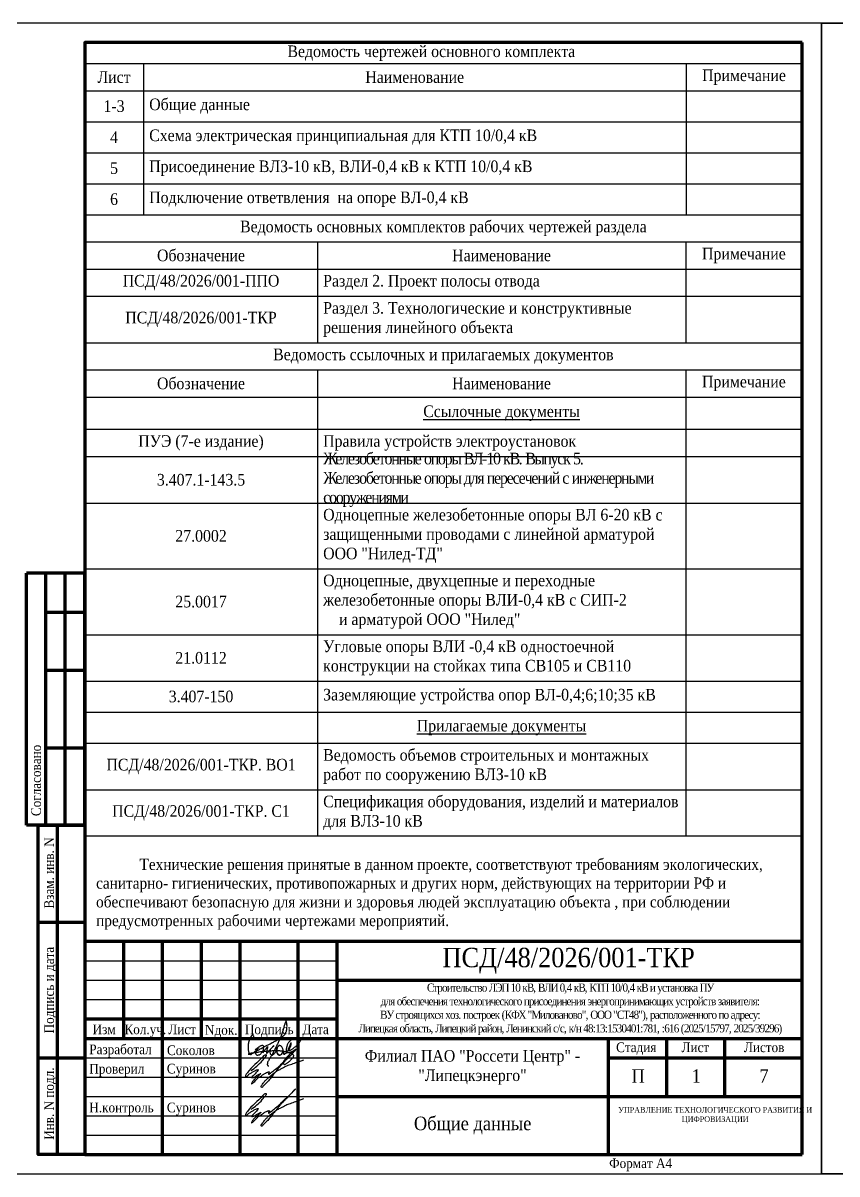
# Model space of a CAD drawing. Header units: millimetres. Extents: x 2157 to 10678, y 3616 to 3913.
# Drawn here: x 6062 to 6271.9, y 3616.3 to 3913.3 of the extents above; entities that cross this region are included whole.
import ezdxf

# ---------------------------------------------------------------- set-up
doc = ezdxf.new("R2010")
doc.units = ezdxf.units.MM
doc.layers.add('П', color=7, linetype='Continuous')
doc.layers.add('Чертеж', color=7, linetype='Continuous')
doc.styles.add('Simplex8', font='times.ttf', dxfattribs={"height": 3.5})
doc.styles.add('стиль1', font='times.ttf', dxfattribs={"width": 0.9})
doc.styles.add('стиль2', font='times.ttf', dxfattribs={"width": 0.9, "height": 2.5})

# ---------------------------------------------------------------- blocks, each defined once
blk = doc.blocks.new('Штамп б')
at = {"lineweight": 70}
for points in [[(20, 0), (8, 0), (8, 85), (20, 85)], [(13, 0), (13, 85)], [(8, 60), (20, 60)], [(8, 25), (20, 25)]]:
    blk.add_lwpolyline(points, dxfattribs=at)
at = {"lineweight": 25, "style": 'Simplex8', "width": 0.9}
for s, p in [('Взам. инв. N', (12.06, 63.49)), ('Подпись и дата', (12.06, 31.28)), ('Инв. N подл.', (12.06, 3.82))]:
    blk.add_text(s, height=2.5, rotation=90, dxfattribs=at).set_placement(p)
blk = doc.blocks.new('*T19')
at = {"layer": 'Defpoints', "color": 8, "linetype": 'ByBlock', "lineweight": 0, "transparency": 16777216}
for p, q in [((0, 0), (185, 0)), ((0, 0), (0, -7)), ((185, 0), (185, -7))]:
    blk.add_line(p, q, dxfattribs=at)
at = {"layer": 'Чертеж', "color": 0, "lineweight": -2, "transparency": 16777216}
for p, q in [((0, -7), (185, -7)), ((0, -7), (0, -14)), ((60, -7), (60, -14)), ((155, -7), (155, -14)), ((185, -7), (185, -14)), ((0, -14), (185, -14))]:
    blk.add_line(p, q, dxfattribs=at)
at = {"layer": 'Чертеж', "color": 0, "linetype": 'ByBlock', "lineweight": -2, "transparency": 16777216}
for p, q in [((0, -14), (0, -127.22)), ((60, -14), (60, -127.22)), ((155, -14), (155, -127.22)), ((185, -14), (185, -127.22)), ((0, -22.33), (185, -22.33)), ((0, -29.36), (185, -29.36)), ((0, -41.39), (185, -41.39)), ((0, -58.31), (185, -58.31)), ((0, -75.34), (185, -75.34)), ((0, -87.3), (185, -87.3)), ((0, -95.3), (185, -95.3)), ((0, -103.3), (185, -103.3)), ((0, -115.4), (185, -115.4)), ((0, -127.22), (185, -127.22))]:
    blk.add_line(p, q, dxfattribs=at)
at = {"layer": 'Чертеж', "color": 0, "lineweight": 30, "transparency": 16777216, "char_height": 3}
for s, insert, width, attachment_point, style in [('Ведомость ссылочных и прилагаемых документов', (92.5, -5.5), 182, 8, 'стиль1'), ('Обозначение', (30, -10.5), 57, 5, 'стиль1'), ('Примечание', (170, -10.5), 27, 5, 'стиль1'), ('Наименование', (107.5, -10.5), 92, 5, 'стиль1'), ('{\\LСсылочные документы}', (107.5, -18.17), 92, 5, 'стиль2'), ('ПУЭ (7-е издание)', (30, -25.84), 57, 5, 'стиль1'), ('Правила устройств электроустановок', (61.5, -25.84), 92, 4, 'стиль1'), ('{\\T0.8;\\C256;Железобетонные опоры ВЛ-10 кВ. Выпуск 5. Железобетонные опоры для пересечений с инженерными сооружениями}', (61.5, -35.37), 92, 4, 'стиль2'), ('3.407.1-143.5', (30, -35.37), 57, 5, 'стиль2'), ('{\\C256;Одноцепные железобетонные опоры ВЛ 6-20 кВ с защищенными проводами с линейной арматурой ООО "Нилед-ТД"}', (61.5, -49.85), 92, 4, 'стиль2'), ('27.0002', (30, -49.85), 57, 5, 'стиль2'), ('{\\C256;Одноцепные, двухцепные и переходные железобетонные опоры ВЛИ-0,4 кВ с СИП-2                  и арматурой ООО "Нилед"}', (61.5, -66.82), 92, 4, 'стиль1'), ('25.0017', (30, -66.82), 57, 5, 'стиль1'), ('{\\C256;Угловые опоры ВЛИ -0,4 кВ одностоечной конструкции на стойках типа СВ105 и СВ110}', (61.5, -81.32), 92, 4, 'стиль2'), ('21.0112', (30, -81.32), 57, 5, 'стиль2'), ('3.407-150', (30, -91.3), 57, 5, 'стиль2'), ('Заземляющие устройства опор ВЛ-0,4;6;10;35 кВ', (61.5, -91.3), 92, 4, 'стиль1'), ('{\\LПрилагаемые документы}', (107.5, -99.3), 92, 5, 'стиль1'), ('{\\C256;Ведомость объемов строительных и монтажных работ по сооружению ВЛЗ-10 кВ}', (61.5, -109.35), 92, 4, 'стиль2'), ('{\\C256;ПСД/48/2026/001-ТКР}. ВО1', (30, -109.35), 57, 5, 'стиль2'), ('{\\C256;Спецификация оборудования, изделий и материалов для ВЛЗ-10 кВ}', (61.5, -121.31), 92, 4, 'стиль2'), ('{\\C256;ПСД/48/2026/001-ТКР}. С1', (30, -121.31), 57, 5, 'стиль2')]:
    blk.add_mtext(s, dxfattribs=dict(at, insert=insert, width=width, attachment_point=attachment_point, style=style))
blk = doc.blocks.new('*T20')
at = {"layer": 'Defpoints', "color": 8, "linetype": 'ByBlock', "lineweight": 0, "transparency": 16777216}
for p, q in [((0, 0), (185, 0)), ((0, 0), (0, -7.02)), ((185, 0), (185, -7.02))]:
    blk.add_line(p, q, dxfattribs=at)
at = {"layer": 'Чертеж', "color": 0, "lineweight": -2, "transparency": 16777216}
for p, q in [((0, -7.02), (185, -7.02)), ((0, -7.02), (0, -14.02)), ((60, -7.02), (60, -14.02)), ((155, -7.02), (155, -14.02)), ((185, -7.02), (185, -14.02)), ((0, -14.02), (185, -14.02)), ((0, -21.02), (155, -21.02)), ((0, -33.05), (155, -33.05))]:
    blk.add_line(p, q, dxfattribs=at)
at = {"layer": 'Чертеж', "color": 0, "linetype": 'ByBlock', "lineweight": -2, "transparency": 16777216}
for p, q in [((0, -14.02), (0, -33.05)), ((60, -14.02), (60, -33.05)), ((155, -14.02), (155, -33.05)), ((185, -14.02), (185, -33.05)), ((155, -21.02), (185, -21.02)), ((155, -33.05), (185, -33.05))]:
    blk.add_line(p, q, dxfattribs=at)
at = {"layer": 'Чертеж', "color": 0, "lineweight": 30, "transparency": 16777216, "char_height": 3}
for s, insert, width, attachment_point, style in [('Ведомость основных комплектов рабочих чертежей раздела', (92.5, -5.52), 182, 8, 'стиль1'), ('Обозначение', (30, -10.52), 57, 5, 'стиль1'), ('Примечание', (170, -10.52), 27, 5, 'стиль1'), ('Наименование', (107.5, -10.52), 92, 5, 'стиль1'), ('{\\C256;ПСД/48/2026/001-ППО}', (30, -17.52), 57, 5, 'стиль2'), ('{\\W0.9;Раздел 2. Проект полосы отвода}', (61.5, -17.52), 92, 4, 'стиль2'), ('Раздел 3. Технологические и конструктивные решения линейного объекта ', (61.5, -27.03), 92, 4, 'стиль2'), ('{\\C256;ПСД/48/2026/001-ТКР}', (30, -27.03), 57, 5, 'стиль2')]:
    blk.add_mtext(s, dxfattribs=dict(at, insert=insert, width=width, attachment_point=attachment_point, style=style))
blk = doc.blocks.new('*T21')
at = {"layer": 'Чертеж', "color": 0, "linetype": 'ByBlock', "lineweight": -2, "transparency": 16777216}
for p, q in [((0, 0), (185, 0)), ((0, 0), (0, -39)), ((15.14, 0), (15.14, -39)), ((155.07, 0), (155.07, -39)), ((185, 0), (185, -39)), ((0, -7), (185, -7)), ((0, -15), (185, -15)), ((0, -23), (185, -23)), ((0, -31), (185, -31)), ((0, -39), (185, -39))]:
    blk.add_line(p, q, dxfattribs=at)
at = {"layer": 'Чертеж', "color": 0, "lineweight": 30, "transparency": 16777216, "char_height": 3, "style": 'стиль1'}
for s, insert, width, attachment_point in [('Лист', (7.57, -3.5), 12.1433, 5), ('Наименование', (85.11, -3.5), 136.9236, 5), ('Примечание', (170.03, -3.5), 28.9331, 5), ('Общие данные ', (16.64, -11), 136.9236, 4), ('{\\C256;Схема электрическая принципиальная для КТП 10/0,4 кВ }', (16.64, -19), 136.9236, 4), ('{\\C256;Присоединение ВЛЗ-10 кВ, ВЛИ-0,4 кВ к КТП 10/0,4 кВ}', (16.64, -27), 136.9236, 4), ('{\\C7;Подключение ответвления  на опоре ВЛ-0,4 кВ}', (16.64, -35), 136.9236, 4)]:
    blk.add_mtext(s, dxfattribs=dict(at, insert=insert, width=width, attachment_point=attachment_point))
at = {"layer": 'Чертеж', "lineweight": 30, "transparency": 16777216, "char_height": 3, "width": 14.9433, "attachment_point": 5, "style": 'стиль1'}
for s, insert in [('1-3', (7.57, -11)), ('4', (7.57, -19)), ('5', (7.57, -27)), ('6', (7.57, -35))]:
    blk.add_mtext(s, dxfattribs=dict(at, insert=insert))
blk = doc.blocks.new('A$C7F1F469D')
at = {"color": 5, "lineweight": 25}
blk.add_spline([(-0.1, 1.78), (1.34, 2.93), (2.75, 4.33), (3.55, 5.31), (3.81, 5.64), (3.86, 5.8), (3.66, 5.81), (3.25, 5.7), (2.89, 5.36), (-1.09, 1.26), (-1.29, 0.98), (-1.47, 0.67), (-1.59, 0.28), (-1.54, 0.16), (-0.98, 0.55), (-0.42, 1.01), (0.34, 1.44), (1.08, 1.86), (1.69, 1.97), (1.62, 1.83), (1.26, 1.37), (0.56, 0.61), (0.16, 0.22), (0, 0), (0.24, -0.04), (0.82, 0.16), (1.44, 0.58), (2.18, 0.95), (2.33, 1.04), (1.93, 0.58), (1.28, 0.02), (0.64, -0.58), (0.1, -1.31), (-0.06, -1.68), (0.13, -1.59), (0.39, -1.41), (1.23, -0.56), (1.62, -0.16), (2.27, 0.27), (2.82, 0.65), (3.41, 1.04), (3.83, 1.25), (4.1, 1.35), (4.33, 1.44), (4.56, 1.45), (4.6, 1.35), (4.48, 1.19), (4.35, 0.92), (4.39, 0.82), (4.59, 0.91), (5.09, 1.34), (6.19, 2.18), (7.41, 3.21), (8.36, 4.22), (9.62, 5.31), (10.99, 6.68), (11.27, 6.98), (9.83, 5.51), (8.6, 4.26), (7.7, 3.28), (7.2, 2.7), (6.74, 2.12), (6.16, 1.41), (5.49, 0.62), (4.74, -0.34), (3.92, -1.29), (3.19, -1.94), (2.91, -2.31), (2.67, -2.58), (2.52, -2.55), (2.49, -2.26), (2.69, -1.9), (3.27, -1.11), (3.8, -0.52), (4.48, 0.07), (5.33, 0.79), (5.97, 1.29), (6.7, 1.77), (7.56, 2.21), (8.83, 2.91), (10.02, 3.35), (11.36, 3.83), (12.55, 4.24), (13.47, 4.57)], degree=3, dxfattribs=at)
blk = doc.blocks.new('Штамп фамилии')
at = {"color": 5}
for points in [[(43.73, -2.14), (43.83, -1.98), (43.93, -1.82), (44.04, -1.65), (44.11, -1.55), (44.23, -1.38), (44.32, -1.29), (44.41, -1.19), (44.52, -1.03), (44.65, -0.88), (44.74, -0.73), (44.83, -0.66), (44.93, -0.57), (44.93, -0.53), (44.92, -0.75), (44.86, -0.97), (44.83, -1.07), (44.81, -1.22), (44.75, -1.37), (44.72, -1.49), (44.69, -1.6), (44.66, -1.72), (44.63, -1.84), (44.61, -1.96), (44.61, -2.1), (44.64, -2.21), (44.67, -2.3), (44.77, -2.23), (44.87, -2.13), (44.95, -2.04), (45.04, -1.97), (45.13, -1.84), (45.25, -1.75), (45.32, -1.64), (45.4, -1.54), (45.51, -1.43), (45.63, -1.29), (45.73, -1.16), (45.83, -1.06), (45.94, -0.96), (46.05, -0.86), (46.13, -0.75), (46.2, -0.67), (46.28, -0.54), (46.36, -0.41), (46.45, -0.32), (46.54, -0.26), (46.33, -0.52), (46.17, -0.74), (46, -0.92), (45.89, -1.03), (45.74, -1.16), (45.61, -1.34), (45.55, -1.5), (45.52, -1.66), (45.51, -1.81), (45.5, -1.93), (45.5, -2.12), (45.55, -2.29), (45.59, -2.43), (45.65, -2.53), (45.74, -2.63), (45.87, -2.7), (46.05, -2.74), (46.16, -2.73), (46.26, -2.7), (46.4, -2.59), (46.51, -2.5), (46.61, -2.41), (46.74, -2.28), (46.84, -2.17), (46.91, -2.07), (47.05, -1.95), (47.16, -1.81), (47.24, -1.61), (47.28, -1.44), (47.26, -1.27), (47.26, -1.17), (47.25, -0.99), (47.25, -0.89), (47.28, -1.05), (47.28, -1.25), (47.27, -1.42), (47.27, -1.63), (47.28, -1.76), (47.3, -1.91), (47.32, -2.03), (47.34, -2.14), (47.38, -2.26), (47.43, -2.39), (47.49, -2.46), (47.55, -2.56), (47.63, -2.62), (47.79, -2.73), (47.93, -2.77), (48.05, -2.78), (48.16, -2.76), (48.29, -2.72), (48.43, -2.59), (48.56, -2.49), (48.67, -2.32), (48.74, -2.18), (48.82, -2.05), (48.89, -1.91), (48.93, -1.71), (48.93, -1.5), (48.92, -1.36), (48.89, -1.23), (48.84, -1.12), (48.77, -0.98), (48.7, -0.83), (48.62, -0.66), (48.52, -0.54), (48.43, -0.46), (48.31, -0.37), (48.2, -0.33), (48.1, -0.3), (48.01, -0.29), (47.91, -0.3), (47.82, -0.34), (47.69, -0.44), (47.61, -0.52), (47.55, -0.62), (47.5, -0.7), (47.43, -0.84), (47.4, -0.92), (47.38, -1.05), (47.32, -1.19), (47.28, -1.36), (47.3, -1.71), (47.35, -2.01), (47.38, -2.24), (47.56, -2.51), (47.76, -2.64), (47.95, -2.71), (48.21, -2.71), (48.39, -2.59), (48.56, -2.41), (48.76, -2.15), (48.94, -2.02), (49, -1.97), (48.99, -2.14), (48.99, -2.3), (49.03, -2.41), (49.1, -2.51), (49.19, -2.51), (49.33, -2.47), (49.46, -2.38), (49.69, -2.22), (49.82, -2.09), (50.06, -1.91), (50.18, -1.73), (50.36, -1.48), (50.47, -1.3), (50.56, -1.12), (50.59, -1.06), (50.65, -0.98), (50.74, -0.81), (50.79, -0.66), (50.84, -0.53), (50.88, -0.41), (50.96, -0.25), (51, -0.09), (51.03, 0.06), (51.04, 0.16), (51.03, 0.28), (51.03, 0.37), (50.99, 0.41), (50.95, 0.4), (50.92, 0.34), (50.87, 0.24), (50.82, 0.13), (50.78, 0.03), (50.73, -0.06), (50.71, -0.14), (50.67, -0.22), (50.62, -0.34), (50.58, -0.46), (50.55, -0.57), (50.51, -0.66), (50.46, -0.74), (50.42, -0.83), (50.38, -0.95), (50.31, -1.07), (50.27, -1.17), (50.26, -1.28), (50.26, -1.41), (50.29, -1.48), (50.33, -1.51), (50.38, -1.52), (50.51, -1.54), (50.64, -1.52), (50.81, -1.47), (50.95, -1.4), (51.11, -1.3), (51.29, -1.22), (51.39, -1.11), (51.52, -1.04), (51.61, -0.95), (51.72, -0.88), (51.85, -0.74), (52, -0.66), (52.17, -0.54), (52.29, -0.43), (52.42, -0.29), (52.55, -0.12), (52.81, 0.14), (52.96, 0.34), (53.06, 0.44), (53.23, 0.71), (53.35, 0.85), (53.46, 1.1), (53.53, 1.37), (53.56, 1.53), (53.55, 1.64), (53.48, 1.68), (53.37, 1.71), (53.22, 1.74), (53.08, 1.75), (52.93, 1.76), (52.74, 1.75), (52.59, 1.72), (52.41, 1.69), (52.3, 1.66), (52.19, 1.62), (52.05, 1.58), (51.87, 1.53), (51.73, 1.47), (51.6, 1.42), (51.5, 1.37), (51.36, 1.3), (51.24, 1.26), (51.08, 1.18), (50.97, 1.1), (50.83, 0.98), (50.73, 0.9), (50.58, 0.79), (50.41, 0.59), (50.31, 0.47), (50.22, 0.31), (50.15, 0.2), (50.05, 0.03), (50, -0.13), (49.94, -0.25), (49.89, -0.41), (49.85, -0.58), (49.81, -0.74), (49.77, -0.98), (49.75, -1.13), (49.74, -1.3), (49.72, -1.48), (49.7, -1.63), (49.7, -1.76), (49.69, -1.89), (49.73, -1.99), (49.77, -2.03), (49.86, -2.07), (49.94, -2.07), (50.05, -2.08), (50.18, -2.08), (50.31, -2.07), (50.39, -2.04), (50.54, -2.01), (50.72, -1.96), (50.96, -1.88), (51.14, -1.83), (51.26, -1.78), (51.39, -1.74), (51.56, -1.7), (51.72, -1.63), (51.88, -1.57), (52.04, -1.49), (52.13, -1.41), (52.22, -1.28), (52.24, -1.22), (52.18, -1.27), (52.06, -1.35), (51.95, -1.42), (51.83, -1.49), (51.72, -1.55), (51.63, -1.65), (51.53, -1.75), (51.44, -1.86), (51.33, -1.92), (51.23, -2.02), (51.13, -2.11), (51.02, -2.2), (50.92, -2.26), (50.81, -2.34), (50.75, -2.44), (50.66, -2.52), (50.55, -2.61), (50.5, -2.67), (50.4, -2.78), (50.3, -2.89), (50.18, -2.99), (50.11, -3.06), (49.99, -3.17), (49.87, -3.28), (49.76, -3.38), (49.63, -3.54), (49.53, -3.65), (49.49, -3.74), (49.41, -3.86), (49.34, -3.96), (49.27, -4.04), (49.19, -4.15), (49.15, -4.22), (49.09, -4.33), (49.05, -4.44), (49.03, -4.54), (49.03, -4.64), (49.03, -4.72), (49.03, -4.81), (49.04, -4.91), (49.05, -5), (49.08, -5.05), (49.14, -5.12), (49.19, -5.15), (49.32, -5.16), (49.52, -5.09), (49.61, -5.04), (49.79, -4.95), (49.93, -4.85), (50.02, -4.79), (50.17, -4.66), (50.3, -4.55), (50.49, -4.41), (50.64, -4.29), (50.79, -4.13), (50.96, -3.99), (51.12, -3.82), (51.28, -3.66), (51.42, -3.49), (51.51, -3.35), (51.6, -3.2), (51.63, -3.06), (51.66, -2.96), (51.66, -2.87), (51.61, -2.79), (51.55, -2.7), (51.42, -2.62), (51.36, -2.56), (51.06, -2.43), (50.9, -2.37), (50.74, -2.3), (50.52, -2.21), (50.27, -2.09), (50.08, -2.05), (49.88, -1.98), (49.69, -1.95), (49.48, -1.91), (49.23, -1.85), (49.07, -1.8), (48.9, -1.77), (48.69, -1.74), (48.57, -1.72), (48.35, -1.7), (48.23, -1.7), (48.05, -1.68), (47.81, -1.66), (47.6, -1.65), (47.4, -1.65), (47.25, -1.65), (47, -1.63), (46.84, -1.64), (46.62, -1.65), (46.43, -1.66), (46.27, -1.67), (46.1, -1.69), (45.81, -1.71), (45.58, -1.71), (45.37, -1.74), (45.12, -1.76), (44.85, -1.77), (44.66, -1.77), (44.47, -1.79), (44.19, -1.8), (44.03, -1.82), (43.69, -1.85), (43.48, -1.89), (43.28, -1.91), (43.06, -1.95), (42.79, -1.98), (42.58, -2.01), (42.41, -2.04), (42.07, -2.06), (41.79, -2.1), (41.52, -2.14), (41.25, -2.18), (40.95, -2.22), (40.69, -2.26), (40.48, -2.32), (40.25, -2.38), (40.08, -2.45), (39.94, -2.51), (40.01, -2.53), (40.29, -2.48), (40.42, -2.42), (40.63, -2.37), (40.91, -2.32), (41.13, -2.22), (41.37, -2.12), (41.57, -1.98), (41.78, -1.85), (41.96, -1.76), (42.11, -1.68), (42.25, -1.57), (42.49, -1.48), (42.66, -1.38), (42.84, -1.28), (43.03, -1.17), (43.29, -1.03), (43.5, -0.91), (43.63, -0.85), (43.71, -0.79), (43.85, -0.74), (43.99, -0.66), (44.12, -0.57), (44.26, -0.49), (44.44, -0.39), (44.66, -0.27), (44.85, -0.19), (45.07, -0.09), (45.27, 0.01), (45.6, 0.18), (45.89, 0.32), (46.14, 0.46), (46.28, 0.53), (46.41, 0.58), (46.52, 0.65), (46.65, 0.72), (46.8, 0.81), (46.92, 0.88), (47.08, 0.96), (47.28, 1.1), (47.44, 1.22), (47.61, 1.32), (47.82, 1.45), (47.96, 1.51), (48.11, 1.6), (48.27, 1.69), (48.4, 1.8), (48.56, 1.9), (48.67, 1.98), (48.87, 2.12), (48.96, 2.2), (49.05, 2.26), (49.18, 2.41), (49.33, 2.58), (49.44, 2.76), (49.53, 2.91), (49.58, 2.99), (49.65, 3.13), (49.69, 3.19), (49.72, 3.27), (49.77, 3.43), (49.81, 3.54), (49.83, 3.65), (49.87, 3.74), (49.89, 3.84), (49.91, 3.97), (49.91, 4.05), (49.93, 4.19), (49.93, 4.29), (49.93, 4.48), (49.94, 4.62), (49.93, 4.79), (49.94, 4.92), (49.92, 5.17), (49.9, 5.34), (49.85, 5.46), (49.82, 5.64), (49.8, 5.81), (49.75, 6.03), (49.72, 6.14), (49.7, 6.21), (49.66, 6.11), (49.6, 5.96), (49.54, 5.74), (49.49, 5.6), (49.45, 5.5), (49.4, 5.38), (49.36, 5.28), (49.33, 5.13), (49.29, 5.05), (49.24, 4.88), (49.22, 4.8), (49.21, 4.71), (49.14, 4.53), (49.13, 4.39), (49.1, 4.29), (49.08, 4.21), (49.04, 4.11), (48.98, 3.94), (48.93, 3.75), (48.85, 3.52), (48.8, 3.33), (48.75, 3.18), (48.71, 3.05), (48.67, 2.91), (48.61, 2.76), (48.51, 2.51), (48.43, 2.27), (48.3, 2), (48.19, 1.73), (48.04, 1.41), (47.91, 1.07), (47.75, 0.67), (47.66, 0.47), (47.53, 0.23), (47.46, 0.05), (47.33, -0.21), (47.23, -0.42), (47.12, -0.63), (46.99, -0.88), (46.89, -1.07), (46.77, -1.3), (46.67, -1.5), (46.57, -1.65), (46.47, -1.88), (46.38, -2.04), (46.33, -2.15), (46.23, -2.39), (46.13, -2.57), (46.02, -2.74), (45.92, -2.88), (45.86, -3.02), (45.76, -3.15), (45.6, -3.42), (45.47, -3.62), (45.35, -3.84), (45.24, -4.02), (45.15, -4.2), (45.03, -4.41), (44.92, -4.61), (44.89, -4.74), (44.89, -4.8), (44.88, -4.88), (44.86, -4.94), (44.86, -5.01), (44.85, -5.09), (44.85, -5.14), (44.87, -5.24), (44.88, -5.29), (44.9, -5.35), (44.92, -5.38), (44.94, -5.41), (44.97, -5.44), (45.04, -5.47), (45.11, -5.49), (45.2, -5.49), (45.28, -5.49)], [(40.77, 1.76), (40.77, 1.49), (40.98, 1.54), (41.14, 1.65), (41.28, 1.84), (41.37, 1.98), (41.37, 2.16), (41.29, 2.26), (41.2, 2.35), (41.07, 2.38), (40.96, 2.38), (40.9, 2.32), (40.79, 2.19), (40.73, 2.13), (40.66, 2.05), (40.62, 1.93), (40.51, 1.89), (40.45, 1.78), (40.45, 1.69), (40.4, 1.64), (40.35, 1.55), (40.31, 1.46), (40.27, 1.35), (40.24, 1.25), (40.21, 1.16), (40.17, 1.04), (40.14, 0.95), (40.12, 0.86), (40.09, 0.75), (40.06, 0.65), (40.02, 0.57), (40.01, 0.47), (39.99, 0.39), (39.97, 0.24), (39.95, 0.12), (39.93, -0.06), (39.93, -0.18), (39.92, -0.3), (39.91, -0.4), (39.91, -0.51), (39.91, -0.63), (39.91, -0.74), (39.92, -0.85), (39.92, -0.95), (39.93, -1.03), (39.93, -1.13), (39.93, -1.22), (39.94, -1.38), (39.94, -1.52), (39.96, -1.64), (39.97, -1.75), (40.04, -1.95), (40.08, -2.05), (40.12, -2.17), (40.16, -2.26), (40.23, -2.39), (40.31, -2.48), (40.41, -2.55), (40.52, -2.6), (40.59, -2.61), (40.69, -2.57), (40.79, -2.5), (40.88, -2.43), (40.96, -2.37), (41.08, -2.27), (41.22, -2.14), (41.34, -2.09), (41.46, -2), (41.55, -1.93), (41.66, -1.84), (41.74, -1.76), (41.81, -1.7), (41.89, -1.64), (41.99, -1.55), (42.03, -1.45), (41.93, -1.63), (41.9, -1.74), (41.88, -1.84), (41.86, -1.94), (41.83, -2.04), (41.83, -2.17), (41.83, -2.27), (41.85, -2.37), (41.88, -2.46), (41.92, -2.54), (41.99, -2.64), (42.08, -2.71), (42.19, -2.74), (42.29, -2.74), (42.42, -2.74), (42.55, -2.72), (42.7, -2.69), (42.81, -2.65), (42.91, -2.61), (43.07, -2.5), (43.17, -2.4), (43.27, -2.29), (43.37, -2.17), (43.47, -2.07), (43.55, -1.94), (43.61, -1.82), (43.7, -1.66), (43.76, -1.52), (43.83, -1.36), (43.89, -1.19), (43.91, -1.04), (43.93, -0.85), (43.93, -0.69), (43.93, -0.56), (43.9, -0.44), (43.83, -0.37), (43.73, -0.31), (43.6, -0.3), (43.42, -0.3), (43.28, -0.33), (43.17, -0.37), (43, -0.47), (42.88, -0.54), (42.8, -0.59), (42.66, -0.67), (42.56, -0.74), (42.42, -0.84), (42.28, -0.96), (42.18, -1.08), (42.12, -1.19), (42.08, -1.32), (42.02, -1.48)], [(42.05, -1.5), (42.12, -1.46), (42.2, -1.41), (42.26, -1.36), (42.36, -1.28), (42.43, -1.16), (42.49, -1.06), (42.51, -0.95), (42.54, -0.85), (42.52, -0.78), (42.4, -0.86), (42.29, -0.96), (42.18, -1.05), (42.09, -1.11), (42, -1.18), (41.92, -1.24), (41.85, -1.3), (41.79, -1.35), (41.75, -1.41)]]:
    blk.add_lwpolyline(points, dxfattribs=at)
at = {"layer": 'Чертеж', "color": 67, "lineweight": -2, "true_color": 0x727430}
for p in [(40.81, -8.53), (40.81, -18.55)]:
    blk.add_blockref('A$C7F1F469D', p, dxfattribs=at)
at = {"color": 7, "char_height": 2.5, "attachment_point": 4, "style": 'стиль1'}
for s, insert, width in [(' Разработал', (-1.9, -1.68), 17), ('Соколов', (18.98, -1.52), 20), (' Проверил', (-1.9, -6.68), 17), (' Суринов', (18.1, -6.65), 20), (' Н.контроль', (-1.9, -16.68), 17), (' Суринов', (18.1, -16.68), 20)]:
    blk.add_mtext(s, dxfattribs=dict(at, insert=insert, width=width))
blk = doc.blocks.new('A$C31D65421')
blk.add_blockref('Штамп фамилии', (2.24, 18.43))
blk = doc.blocks.new('A$C5B0935FB')
at = {"lineweight": 70}
for p, q in [((20, 65), (5, 65)), ((5, 0), (5, 65)), ((10, 55), (10, 65)), ((15, 0), (15, 65)), ((20, 0), (20, 65)), ((10, 40), (10, 55)), ((10, 55), (20, 55)), ((10, 20), (10, 40)), ((10, 40), (20, 40)), ((10, 0), (10, 20)), ((10, 20), (20, 20)), ((10, 0), (5, 0)), ((15, 0), (10, 0)), ((20, 0), (15, 0)), ((15, 0), (15, 0))]:
    blk.add_line(p, q, dxfattribs=at)
at = {"lineweight": 25, "style": 'стиль1', "width": 0.9}
blk.add_text('Согласовано', height=2.5, rotation=90, dxfattribs=at).set_placement((8.72, 2.35))

msp = doc.modelspace()

# ---------------------------------------------------------------- linework, layer by layer
at = {"layer": 'П', "linetype": 'Continuous', "lineweight": 0}
msp.add_lwpolyline([(6057.884, 3913.313), (6267.884, 3913.313), (6267.884, 3616.313), (6057.884, 3616.313)], close=True, dxfattribs=at)
at = {"layer": 'П', "lineweight": 30}
msp.add_lwpolyline([(6057.884, 3616.313), (6267.884, 3616.313), (6267.884, 3913.313), (6057.884, 3913.313)], close=True, dxfattribs=at)
at = {"layer": 'П', "linetype": 'Continuous', "lineweight": 30}
for points in [[(6267.884, 3913.313), (6477.884, 3913.313), (6477.884, 3616.313), (6267.884, 3616.313)], [(6267.884, 3616.313), (6477.884, 3616.313), (6477.884, 3913.313), (6267.884, 3913.313)]]:
    msp.add_lwpolyline(points, close=True, dxfattribs=at)
at = {"layer": 'Чертеж', "lineweight": 70}
for p, q in [((6262.884, 3621.313), (6262.884, 3908.313)), ((6262.884, 3676.313), (6077.884, 3676.313)), ((6077.884, 3676.313), (6077.884, 3621.313))]:
    msp.add_line(p, q, dxfattribs=at)
for points in [[(6262.884, 3908.313), (6077.884, 3908.313), (6077.884, 3621.313)], [(6087.884, 3676.313), (6087.884, 3651.313)], [(6097.884, 3676.313), (6097.884, 3621.313)], [(6107.884, 3676.313), (6107.884, 3651.313)], [(6117.884, 3676.313), (6117.884, 3621.313)], [(6132.884, 3676.313), (6132.884, 3621.313)], [(6142.884, 3676.313), (6142.884, 3621.313)], [(6142.884, 3666.313), (6262.884, 3666.313)], [(6077.884, 3656.313), (6142.884, 3656.313)], [(6077.884, 3651.313), (6262.884, 3651.313)], [(6212.884, 3651.313), (6212.884, 3621.313)], [(6227.884, 3651.313), (6227.884, 3636.313)], [(6242.884, 3651.313), (6242.884, 3636.313)], [(6212.884, 3646.313), (6262.884, 3646.313)], [(6142.884, 3636.313), (6262.884, 3636.313)], [(6077.884, 3621.313), (6262.884, 3621.313)]]:
    msp.add_lwpolyline(points, dxfattribs=at)
at = {"layer": 'Чертеж', "lineweight": 30}
for points in [[(6077.884, 3671.313), (6142.884, 3671.313)], [(6077.884, 3666.313), (6142.884, 3666.313)], [(6077.884, 3661.313), (6142.884, 3661.313)], [(6077.884, 3646.313), (6142.884, 3646.313)], [(6077.884, 3641.313), (6142.884, 3641.313)], [(6077.884, 3636.313), (6142.884, 3636.313)], [(6077.884, 3631.313), (6142.884, 3631.313)], [(6077.884, 3626.313), (6142.884, 3626.313)]]:
    msp.add_lwpolyline(points, dxfattribs=at)

# ---------------------------------------------------------------- block references
for name, p in [('*T21', (6077.884, 3902.85)), ('*T20', (6077.884, 3863.85)), ('*T19', (6077.884, 3830.804)), ('A$C5B0935FB', (6057.884, 3706.313))]:
    msp.add_blockref(name, p)
at = {"layer": 'Чертеж', "lineweight": 25}
msp.add_blockref('Штамп б', (6057.884, 3621.313), dxfattribs=at)
at = {"layer": 'Чертеж', "linetype": 'Continuous', "lineweight": 0}
msp.add_blockref('A$C31D65421', (6077.884, 3631.313), dxfattribs=at)

# ---------------------------------------------------------------- texts
at = {"layer": 'Чертеж', "lineweight": 25, "style": 'стиль1', "width": 0.9}
for s, height, p in [('Ведомость чертежей основного комплекта ', 3, (6130.172, 3904.525)), ('Изм', 2.5, (6079.937, 3652.386)), ('Кол.уч.', 2.5, (6088.134, 3652.386)), ('Лист', 2.5, (6099.457, 3652.386)), ('Nдок.', 2.5, (6108.906, 3652.243)), ('Подпись', 2.5, (6119.181, 3652.386)), ('Дата', 2.5, (6134.023, 3652.386)), ('Стадия', 2.5, (6214.932, 3647.754)), ('Лист', 2.5, (6231.804, 3647.754)), ('Листов', 2.5, (6247.902, 3647.754)), ('П', 3.5, (6218.882, 3639.839)), ('1', 3.5, (6234.43, 3639.839)), ('7', 3.5, (6251.873, 3639.839)), ('Формат А4', 2.5, (6213.145, 3617.841))]:
    msp.add_text(s, height=height, dxfattribs=at).set_placement(p)
at = {"layer": 'Чертеж', "insert": (6080.826, 3697.666), "char_height": 2.8, "width": 181.17251, "attachment_point": 1, "style": 'стиль2'}
msp.add_mtext('^I{\\H1.0357x;Технические решения принятые в данном проекте, соответствуют требованиям экологических, санитарно- гигиенических, противопожарных и других норм, действующих на территории РФ и обеспечивают безопасную для жизни и здоровья людей эксплуатацию объекта , при соблюдении предусмотренных рабочими чертежами мероприятий.\\P}\\P\\pi44.8;      ', dxfattribs=at)
at = {"layer": 'Чертеж', "lineweight": 25, "attachment_point": 5}
for s, insert, char_height, width, style in [('ПСД/48/2026/001-ТКР', (6202.689, 3671.356), 5, 119.88502, 'стиль2'), ('{\\T0.85;Строительство ЛЭП 10 кВ, ВЛИ 0,4 кВ, КТП 10/0,4 кВ и установка ПУ  \\Pдля обеспечения технологического присоединения энергопринимающих устройств заявителя: \\H1.166x; \\H0.8576x;\\PВУ строящихся хоз. построек (КФХ "Милованово", ООО "СТ48"), расположенного по адресу:\\H1.1107x; \\H0.90034x;\\PЛипецкая область, Липецкий район, Ленинский с/с, к/н 48:13:1530401:781, :616 (2025/15797, 2025/39296)\\H1.1291x; }', (6203.053, 3658.813), 2.1, 119.6632, 'стиль1'), ('Филиал ПАО "Россети Центр" - "Липецкэнерго"', (6177.884, 3643.813), 3, 70, 'стиль2'), ('{\\fTimes New Roman|b0|i0|c204|p16;\\H0.8x;УПРАВЛЕНИЕ ТЕХНОЛОГИЧЕСКОГО РАЗВИТИЯ И ЦИФРОВИЗАЦИИ}', (6240.48, 3631.435), 1.8, 54.19561, 'стиль2'), ('Общие данные', (6177.928, 3628.813), 3.5, 70.08803, 'стиль1')]:
    msp.add_mtext(s, dxfattribs=dict(at, insert=insert, char_height=char_height, width=width, style=style))

doc.saveas('drawing.dxf')
